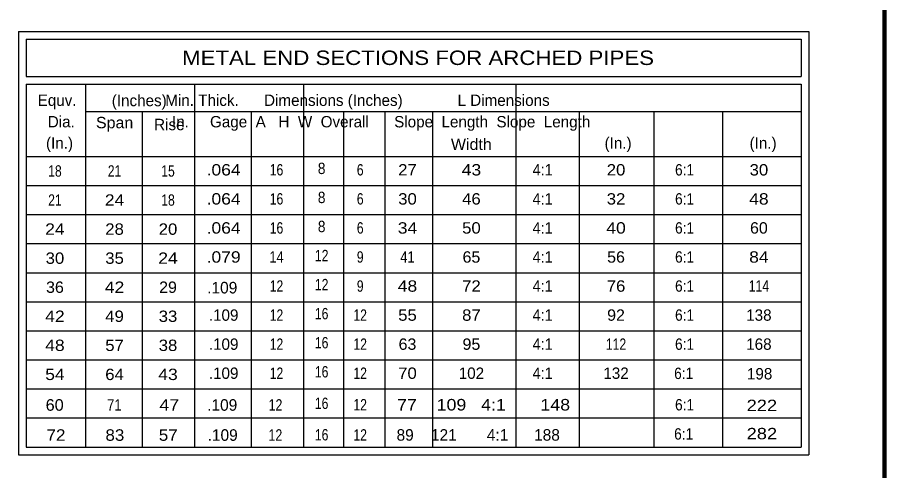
# Model space of a CAD drawing. Extents: x -319.1 to -283.7, y -451.4 to -429.4.
# Drawn here: x -292.84 to -283.94, y -446.71 to -442.06 of the extents above; entities that cross this region are included whole.
import ezdxf
from ezdxf.enums import TextEntityAlignment as Align

# ---------------------------------------------------------------- set-up
doc = ezdxf.new("R2010")
doc.units = 0
doc.header["$LTSCALE"] = 0.047
doc.layers.add('63', color=7, linetype='Continuous', lineweight=13)

msp = doc.modelspace()

# ---------------------------------------------------------------- linework, layer by layer
at = {"layer": '63', "lineweight": 25}
for p, q in [((-292.82792, -442.20133), (-284.71408, -442.20133)), ((-292.82792, -442.20133), (-292.82792, -446.55033)), ((-292.82792, -442.20133), (-284.71408, -442.20133)), ((-292.82792, -442.20133), (-292.82792, -446.55033)), ((-284.71408, -442.20133), (-284.71408, -446.55033)), ((-284.71408, -442.20133), (-284.71408, -446.55033)), ((-292.74875, -442.2805), (-284.79325, -442.2805)), ((-292.74875, -442.2805), (-292.74875, -442.66408)), ((-292.74875, -442.2805), (-284.79325, -442.2805)), ((-292.74875, -442.2805), (-292.74875, -442.66408)), ((-284.79325, -442.2805), (-284.79325, -442.66408)), ((-284.79325, -442.2805), (-284.79325, -442.66408)), ((-292.74875, -442.66408), (-284.79325, -442.66408)), ((-292.74875, -442.66408), (-284.79325, -442.66408)), ((-292.74875, -442.74325), (-292.74875, -446.47117)), ((-292.74875, -442.74325), (-284.79325, -442.74325)), ((-292.74875, -442.74325), (-292.74875, -446.47117)), ((-292.74875, -442.74325), (-284.79325, -442.74325)), ((-292.13817, -442.74325), (-292.13817, -446.47117)), ((-292.13817, -442.74325), (-292.13817, -446.47117)), ((-291.01933, -442.74325), (-291.01933, -446.47117)), ((-291.01933, -442.74325), (-291.01933, -446.47117)), ((-289.90033, -442.74325), (-289.90033, -446.47117)), ((-289.90033, -442.74325), (-289.90033, -446.47117)), ((-287.72, -442.74325), (-287.72, -446.47117)), ((-287.72, -442.74325), (-287.72, -446.47117)), ((-284.79325, -442.74325), (-284.79325, -446.47117)), ((-284.79325, -442.74325), (-284.79325, -446.47117)), ((-292.13817, -443.02267), (-284.79325, -443.02267)), ((-292.13817, -443.02267), (-284.79325, -443.02267)), ((-291.55683, -443.02267), (-291.55683, -446.47117)), ((-291.55683, -443.02267), (-291.55683, -446.47117)), ((-290.43792, -443.02267), (-290.43792, -446.47117)), ((-290.43792, -443.02267), (-290.43792, -446.47117)), ((-289.48908, -443.02267), (-289.48908, -446.47117)), ((-289.48908, -443.02267), (-289.48908, -446.47117)), ((-289.06533, -443.02267), (-289.06533, -446.47117)), ((-289.06533, -443.02267), (-289.06533, -446.47117)), ((-288.57583, -443.02267), (-288.57583, -446.47117)), ((-288.57583, -443.02267), (-288.57583, -446.47117)), ((-287.07075, -443.02267), (-287.07075, -446.47117)), ((-287.07075, -443.02267), (-287.07075, -446.47117)), ((-286.3035, -443.02267), (-286.3035, -446.47117)), ((-286.3035, -443.02267), (-286.3035, -446.47117)), ((-285.599, -443.02267), (-285.599, -446.47117)), ((-285.599, -443.02267), (-285.599, -446.47117)), ((-292.74875, -443.48542), (-284.79325, -443.48542)), ((-292.74875, -443.48542), (-284.79325, -443.48542)), ((-292.74875, -443.784), (-284.79325, -443.784)), ((-292.74875, -443.784), (-284.79325, -443.784)), ((-292.74875, -444.08258), (-284.79325, -444.08258)), ((-292.74875, -444.08258), (-284.79325, -444.08258)), ((-292.74875, -444.38117), (-284.79325, -444.38117)), ((-292.74875, -444.38117), (-284.79325, -444.38117)), ((-292.74875, -444.67967), (-284.79325, -444.67967)), ((-292.74875, -444.67967), (-284.79325, -444.67967)), ((-292.74875, -444.97833), (-284.79325, -444.97833)), ((-292.74875, -444.97833), (-284.79325, -444.97833)), ((-292.74875, -445.27683), (-284.79325, -445.27683)), ((-292.74875, -445.27683), (-284.79325, -445.27683)), ((-292.74875, -445.57542), (-284.79325, -445.57542)), ((-292.74875, -445.57542), (-284.79325, -445.57542)), ((-292.74875, -445.874), (-284.79325, -445.874)), ((-292.74875, -445.874), (-284.79325, -445.874)), ((-292.74875, -446.17258), (-284.79325, -446.17258)), ((-292.74875, -446.17258), (-284.79325, -446.17258)), ((-292.82792, -446.55033), (-284.71408, -446.55033)), ((-292.82792, -446.55033), (-284.71408, -446.55033)), ((-292.74875, -446.47117), (-284.79325, -446.47117)), ((-292.74875, -446.47117), (-284.79325, -446.47117))]:
    msp.add_line(p, q, dxfattribs=at)
at = {"layer": '63', "lineweight": 158}
msp.add_lwpolyline([(-283.93558, -429.87275), (-283.93558, -450.87275), (-316.43558, -450.87275)], dxfattribs=at)
msp.add_lwpolyline([(-283.93558, -429.87275), (-283.93558, -450.87275), (-316.43558, -450.87275)], dxfattribs=at)

# ---------------------------------------------------------------- texts
at = {"layer": '63'}
for s, height, width, p in [('METAL END SECTIONS FOR ARCHED PIPES', 0.1484, 1.15, (-288.72504, -442.54525)), ('METAL END SECTIONS FOR ARCHED PIPES', 0.1484, 1.15, (-288.72504, -442.54525)), ('Span', 0.1168, 1.05, (-291.83963, -443.19533)), ('Span', 0.1168, 1.05, (-291.83963, -443.19533)), ('Width', 0.1168, 1.05, (-288.17808, -443.41825)), ('Width', 0.1168, 1.05, (-288.17808, -443.41825)), ('18', 0.1168, 0.8, (-292.45233, -443.69275)), ('18', 0.1168, 0.8, (-292.45233, -443.69275)), ('21', 0.1168, 0.8, (-291.84033, -443.69275)), ('21', 0.1168, 0.8, (-291.84033, -443.69275)), ('15', 0.1168, 0.8, (-291.29158, -443.69275)), ('15', 0.1168, 0.8, (-291.29158, -443.69275)), ('.064', 0.1168, 1.15, (-290.72075, -443.68075)), ('.064', 0.1168, 1.15, (-290.72075, -443.68075)), ('16', 0.1168, 0.8, (-290.178, -443.68075)), ('16', 0.1168, 0.8, (-290.178, -443.68075)), ('8', 0.1168, 0.9, (-289.71454, -443.66617)), ('8', 0.1168, 0.9, (-289.71454, -443.66617)), ('6', 0.1168, 0.8, (-289.31896, -443.68075)), ('6', 0.1168, 0.8, (-289.31896, -443.68075)), ('27', 0.1168, 1.1, (-288.83367, -443.68075)), ('27', 0.1168, 1.1, (-288.83367, -443.68075)), ('43', 0.1168, 1.15, (-288.17708, -443.68075)), ('43', 0.1168, 1.15, (-288.17708, -443.68075)), ('4:1', 0.1168, 0.95, (-287.4465, -443.68075)), ('4:1', 0.1168, 0.95, (-287.4465, -443.68075)), ('20', 0.1168, 1.1, (-286.69283, -443.68075)), ('20', 0.1168, 1.1, (-286.69283, -443.68075)), ('6:1', 0.1168, 0.9, (-285.98933, -443.68075)), ('6:1', 0.1168, 0.9, (-285.98933, -443.68075)), ('30', 0.1168, 1.1, (-285.22633, -443.68075)), ('30', 0.1168, 1.1, (-285.22633, -443.68075)), ('21', 0.1168, 0.8, (-292.45233, -443.99125)), ('21', 0.1168, 0.8, (-292.45233, -443.99125)), ('24', 0.1168, 1.15, (-291.84025, -443.99125)), ('24', 0.1168, 1.15, (-291.84025, -443.99125)), ('18', 0.1168, 0.8, (-291.29158, -443.99125)), ('18', 0.1168, 0.8, (-291.29158, -443.99125)), ('.064', 0.1168, 1.15, (-290.72075, -443.97942)), ('.064', 0.1168, 1.15, (-290.72075, -443.97942)), ('16', 0.1168, 0.8, (-290.178, -443.97942)), ('16', 0.1168, 0.8, (-290.178, -443.97942)), ('8', 0.1168, 0.9, (-289.71454, -443.96467)), ('8', 0.1168, 0.9, (-289.71454, -443.96467)), ('6', 0.1168, 0.8, (-289.31896, -443.97942)), ('6', 0.1168, 0.8, (-289.31896, -443.97942)), ('30', 0.1168, 1.1, (-288.83358, -443.97942)), ('30', 0.1168, 1.1, (-288.83358, -443.97942)), ('46', 0.1168, 1.1, (-288.17708, -443.97942)), ('46', 0.1168, 1.1, (-288.17708, -443.97942)), ('4:1', 0.1168, 0.95, (-287.4465, -443.97942)), ('4:1', 0.1168, 0.95, (-287.4465, -443.97942)), ('32', 0.1168, 1.1, (-286.69283, -443.97942)), ('32', 0.1168, 1.1, (-286.69283, -443.97942)), ('6:1', 0.1168, 0.9, (-285.98933, -443.97942)), ('6:1', 0.1168, 0.9, (-285.98933, -443.97942)), ('48', 0.1168, 1.15, (-285.22633, -443.97942)), ('48', 0.1168, 1.15, (-285.22633, -443.97942)), ('8', 0.1168, 0.9, (-289.71454, -444.26325)), ('8', 0.1168, 0.9, (-289.71454, -444.26325)), ('24', 0.1168, 1.15, (-292.45233, -444.28992)), ('24', 0.1168, 1.15, (-292.45233, -444.28992)), ('28', 0.1168, 1.1, (-291.84033, -444.28992)), ('28', 0.1168, 1.1, (-291.84033, -444.28992)), ('20', 0.1168, 1.1, (-291.29167, -444.28992)), ('20', 0.1168, 1.1, (-291.29167, -444.28992)), ('.064', 0.1168, 1.15, (-290.72075, -444.27792)), ('.064', 0.1168, 1.15, (-290.72075, -444.27792)), ('16', 0.1168, 0.8, (-290.178, -444.27792)), ('16', 0.1168, 0.8, (-290.178, -444.27792)), ('6', 0.1168, 0.8, (-289.31896, -444.27792)), ('6', 0.1168, 0.8, (-289.31896, -444.27792)), ('34', 0.1168, 1.15, (-288.83358, -444.27792)), ('34', 0.1168, 1.15, (-288.83358, -444.27792)), ('50', 0.1168, 1.1, (-288.17708, -444.27792)), ('50', 0.1168, 1.1, (-288.17708, -444.27792)), ('4:1', 0.1168, 0.95, (-287.4465, -444.27792)), ('4:1', 0.1168, 0.95, (-287.4465, -444.27792)), ('40', 0.1168, 1.15, (-286.69283, -444.27792)), ('40', 0.1168, 1.15, (-286.69283, -444.27792)), ('6:1', 0.1168, 0.9, (-285.98933, -444.27792)), ('6:1', 0.1168, 0.9, (-285.98933, -444.27792)), ('60', 0.1168, 1.05, (-285.22638, -444.27792)), ('60', 0.1168, 1.05, (-285.22638, -444.27792)), ('30', 0.1168, 1.1, (-292.45233, -444.58842)), ('30', 0.1168, 1.1, (-292.45233, -444.58842)), ('35', 0.1168, 1.1, (-291.84033, -444.58842)), ('35', 0.1168, 1.1, (-291.84033, -444.58842)), ('24', 0.1168, 1.15, (-291.29167, -444.58842)), ('24', 0.1168, 1.15, (-291.29167, -444.58842)), ('.079', 0.1168, 1.15, (-290.72067, -444.5765)), ('.079', 0.1168, 1.15, (-290.72067, -444.5765)), ('14', 0.1168, 0.85, (-290.178, -444.5765)), ('14', 0.1168, 0.85, (-290.178, -444.5765)), ('12', 0.1168, 0.8, (-289.7145, -444.56183)), ('12', 0.1168, 0.8, (-289.7145, -444.56183)), ('9', 0.1168, 0.8, (-289.31896, -444.5765)), ('9', 0.1168, 0.8, (-289.31896, -444.5765)), ('41', 0.1168, 0.85, (-288.83358, -444.5765)), ('41', 0.1168, 0.85, (-288.83358, -444.5765)), ('65', 0.1168, 1.05, (-288.17712, -444.5765)), ('65', 0.1168, 1.05, (-288.17712, -444.5765)), ('4:1', 0.1168, 0.95, (-287.4465, -444.5765)), ('4:1', 0.1168, 0.95, (-287.4465, -444.5765)), ('56', 0.1168, 1.05, (-286.69288, -444.5765)), ('56', 0.1168, 1.05, (-286.69288, -444.5765)), ('6:1', 0.1168, 0.9, (-285.98933, -444.5765)), ('6:1', 0.1168, 0.9, (-285.98933, -444.5765)), ('84', 0.1168, 1.15, (-285.22633, -444.5765)), ('84', 0.1168, 1.15, (-285.22633, -444.5765)), ('36', 0.1168, 1.05, (-292.45229, -444.887)), ('36', 0.1168, 1.05, (-292.45229, -444.887)), ('42', 0.1168, 1.15, (-291.84025, -444.887)), ('42', 0.1168, 1.15, (-291.84025, -444.887)), ('29', 0.1168, 1.05, (-291.29163, -444.887)), ('29', 0.1168, 1.05, (-291.29163, -444.887)), ('12', 0.1168, 0.8, (-290.178, -444.87508)), ('12', 0.1168, 0.8, (-290.178, -444.87508)), ('12', 0.1168, 0.8, (-289.7145, -444.86033)), ('12', 0.1168, 0.8, (-289.7145, -444.86033)), ('9', 0.1168, 0.8, (-289.31896, -444.87508)), ('9', 0.1168, 0.8, (-289.31896, -444.87508)), ('48', 0.1168, 1.15, (-288.83358, -444.87508)), ('48', 0.1168, 1.15, (-288.83358, -444.87508)), ('72', 0.1168, 1.1, (-288.17708, -444.87508)), ('72', 0.1168, 1.1, (-288.17708, -444.87508)), ('4:1', 0.1168, 0.95, (-287.4465, -444.87508)), ('4:1', 0.1168, 0.95, (-287.4465, -444.87508)), ('76', 0.1168, 1.1, (-286.69279, -444.87508)), ('76', 0.1168, 1.1, (-286.69279, -444.87508)), ('6:1', 0.1168, 0.9, (-285.98933, -444.87508)), ('6:1', 0.1168, 0.9, (-285.98933, -444.87508)), ('114', 0.1168, 0.8, (-285.22633, -444.87508)), ('114', 0.1168, 0.8, (-285.22633, -444.87508)), ('42', 0.1168, 1.15, (-292.45233, -445.18558)), ('42', 0.1168, 1.15, (-292.45233, -445.18558)), ('49', 0.1168, 1.1, (-291.84033, -445.18558)), ('49', 0.1168, 1.1, (-291.84033, -445.18558)), ('33', 0.1168, 1.1, (-291.29167, -445.18558)), ('33', 0.1168, 1.1, (-291.29167, -445.18558)), ('12', 0.1168, 0.8, (-290.178, -445.17358)), ('12', 0.1168, 0.8, (-290.178, -445.17358)), ('16', 0.1168, 0.8, (-289.7145, -445.159)), ('16', 0.1168, 0.8, (-289.7145, -445.159)), ('12', 0.1168, 0.8, (-289.31892, -445.17358)), ('12', 0.1168, 0.8, (-289.31892, -445.17358)), ('55', 0.1168, 1.1, (-288.83358, -445.17358)), ('55', 0.1168, 1.1, (-288.83358, -445.17358)), ('87', 0.1168, 1.1, (-288.17708, -445.17358)), ('87', 0.1168, 1.1, (-288.17708, -445.17358)), ('4:1', 0.1168, 0.95, (-287.4465, -445.17358)), ('4:1', 0.1168, 0.95, (-287.4465, -445.17358)), ('92', 0.1168, 1.05, (-286.69288, -445.17358)), ('92', 0.1168, 1.05, (-286.69288, -445.17358)), ('6:1', 0.1168, 0.9, (-285.98933, -445.17358)), ('6:1', 0.1168, 0.9, (-285.98933, -445.17358)), ('48', 0.1168, 1.15, (-292.45233, -445.48408)), ('48', 0.1168, 1.15, (-292.45233, -445.48408)), ('57', 0.1168, 1.1, (-291.84033, -445.48408)), ('57', 0.1168, 1.1, (-291.84033, -445.48408)), ('38', 0.1168, 1.1, (-291.29167, -445.48408)), ('38', 0.1168, 1.1, (-291.29167, -445.48408)), ('12', 0.1168, 0.8, (-290.178, -445.47225)), ('12', 0.1168, 0.8, (-290.178, -445.47225)), ('16', 0.1168, 0.8, (-289.7145, -445.4575)), ('16', 0.1168, 0.8, (-289.7145, -445.4575)), ('12', 0.1168, 0.8, (-289.31892, -445.47225)), ('12', 0.1168, 0.8, (-289.31892, -445.47225)), ('63', 0.1168, 1.05, (-288.83362, -445.47225)), ('63', 0.1168, 1.05, (-288.83362, -445.47225)), ('95', 0.1168, 1.05, (-288.17712, -445.47225)), ('95', 0.1168, 1.05, (-288.17712, -445.47225)), ('4:1', 0.1168, 0.95, (-287.4465, -445.47225)), ('4:1', 0.1168, 0.95, (-287.4465, -445.47225)), ('112', 0.1168, 0.8, (-286.69283, -445.47225)), ('112', 0.1168, 0.8, (-286.69283, -445.47225)), ('6:1', 0.1168, 0.9, (-285.98933, -445.47225)), ('6:1', 0.1168, 0.9, (-285.98933, -445.47225)), ('12', 0.1168, 0.8, (-290.178, -445.77075)), ('12', 0.1168, 0.8, (-290.178, -445.77075)), ('16', 0.1168, 0.8, (-289.7145, -445.75617)), ('16', 0.1168, 0.8, (-289.7145, -445.75617)), ('12', 0.1168, 0.8, (-289.31892, -445.77075)), ('12', 0.1168, 0.8, (-289.31892, -445.77075)), ('70', 0.1168, 1.1, (-288.83367, -445.77075)), ('70', 0.1168, 1.1, (-288.83367, -445.77075)), ('4:1', 0.1168, 0.95, (-287.4465, -445.77075)), ('4:1', 0.1168, 0.95, (-287.4465, -445.77075)), ('6:1', 0.1168, 0.9, (-285.99875, -445.77233)), ('6:1', 0.1168, 0.9, (-285.99875, -445.77233)), ('54', 0.1168, 1.15, (-292.45233, -445.78275)), ('54', 0.1168, 1.15, (-292.45233, -445.78275)), ('64', 0.1168, 1.1, (-291.84033, -445.78275)), ('64', 0.1168, 1.1, (-291.84033, -445.78275)), ('43', 0.1168, 1.15, (-291.29167, -445.78275)), ('43', 0.1168, 1.15, (-291.29167, -445.78275)), ('16', 0.1168, 0.8, (-289.7145, -446.08033)), ('16', 0.1168, 0.8, (-289.7145, -446.08033)), ('12', 0.1168, 0.8, (-289.31892, -446.095)), ('12', 0.1168, 0.8, (-289.31892, -446.095)), ('6:1', 0.1168, 0.9, (-285.98933, -446.095)), ('6:1', 0.1168, 0.9, (-285.98933, -446.095)), ('16', 0.1168, 0.8, (-289.7145, -446.40333)), ('16', 0.1168, 0.8, (-289.7145, -446.40333)), ('6:1', 0.1168, 0.9, (-285.99875, -446.39508)), ('6:1', 0.1168, 0.9, (-285.99875, -446.39508)), ('12', 0.1168, 0.8, (-289.31892, -446.40467)), ('12', 0.1168, 0.8, (-289.31892, -446.40467))]:
    msp.add_text(s, height=height, dxfattribs=dict(at, width=width)).set_placement(p, align=Align.CENTER)
for s, height, p in [('Equv.                     Min. Thick.      Dimensions (Inches)             L Dimensions', 0.1167, (-292.6295, -442.96567)), ('Equv.                     Min. Thick.      Dimensions (Inches)             L Dimensions', 0.1167, (-292.6295, -442.96567)), ('Dia.                       In.     Gage  A   H  W  Overall      Slope  Length  Slope  Length', 0.1167, (-292.52567, -443.18625)), ('Dia.                       In.     Gage  A   H  W  Overall      Slope  Length  Slope  Length', 0.1167, (-292.52567, -443.18625)), ('.109', 0.1187, (-290.88933, -444.89267)), ('.109', 0.1187, (-290.88933, -444.89267)), ('.109', 0.1187, (-290.88958, -446.09817)), ('.109', 0.1187, (-290.88958, -446.09817)), ('89    121       4:1      188', 0.1187, (-288.94583, -446.40608)), ('89    121       4:1      188', 0.1187, (-288.94583, -446.40608)), ('.109', 0.1187, (-290.88508, -446.40725)), ('.109', 0.1187, (-290.88508, -446.40725))]:
    msp.add_text(s, height=height, dxfattribs=at).set_placement(p)
for s, p in [('(Inches)', (-291.58704, -442.9685)), ('(Inches)', (-291.58704, -442.9685)), ('Rise', (-291.27808, -443.21517)), ('Rise', (-291.27808, -443.21517)), ('(In.)', (-292.40533, -443.40525)), ('(In.)', (-292.40533, -443.40525)), ('(In.)', (-286.67192, -443.40525)), ('(In.)', (-286.67192, -443.40525)), ('(In.)', (-285.18358, -443.40525)), ('(In.)', (-285.18358, -443.40525)), ('.109', (-290.72075, -445.17358)), ('.109', (-290.72075, -445.17358)), ('138', (-285.22642, -445.17358)), ('138', (-285.22642, -445.17358)), ('.109', (-290.72075, -445.47225)), ('.109', (-290.72075, -445.47225)), ('168', (-285.22633, -445.47225)), ('168', (-285.22633, -445.47225)), ('.109', (-290.72075, -445.77075)), ('.109', (-290.72075, -445.77075)), ('102', (-288.17708, -445.77075)), ('102', (-288.17708, -445.77075)), ('132', (-286.69283, -445.77075)), ('132', (-286.69283, -445.77075)), ('198', (-285.21892, -445.77667)), ('198', (-285.21892, -445.77667))]:
    msp.add_text(s, height=0.1168, dxfattribs=at).set_placement(p, align=Align.CENTER)
for s, height, width, p in [('60', 0.1187, 1.05, (-292.54767, -446.09817)), ('60', 0.1187, 1.05, (-292.54767, -446.09817)), ('71', 0.1187, 0.85, (-291.91742, -446.09817)), ('71', 0.1187, 0.85, (-291.91742, -446.09817)), ('47', 0.1187, 1.15, (-291.38033, -446.09817)), ('47', 0.1187, 1.15, (-291.38033, -446.09817)), ('12', 0.1187, 0.8, (-290.25883, -446.09817)), ('12', 0.1187, 0.8, (-290.25883, -446.09817)), ('77    109   4:1       148', 0.1187, 1.15, (-288.94025, -446.09583)), ('77    109   4:1       148', 0.1187, 1.15, (-288.94025, -446.09583)), ('222', 0.1168, 1.2, (-285.35225, -446.10167)), ('222', 0.1168, 1.2, (-285.35225, -446.10167)), ('282', 0.1168, 1.2, (-285.35225, -446.39133)), ('282', 0.1168, 1.2, (-285.35225, -446.39133)), ('72', 0.1187, 1.1, (-292.53875, -446.40725)), ('72', 0.1187, 1.1, (-292.53875, -446.40725)), ('83', 0.1187, 1.1, (-291.93417, -446.40725)), ('83', 0.1187, 1.1, (-291.93417, -446.40725)), ('57', 0.1187, 1.1, (-291.38633, -446.40725)), ('57', 0.1187, 1.1, (-291.38633, -446.40725)), ('12', 0.1187, 0.8, (-290.25967, -446.40725)), ('12', 0.1187, 0.8, (-290.25967, -446.40725))]:
    msp.add_text(s, height=height, dxfattribs=dict(at, width=width)).set_placement(p)

doc.saveas('drawing.dxf')
